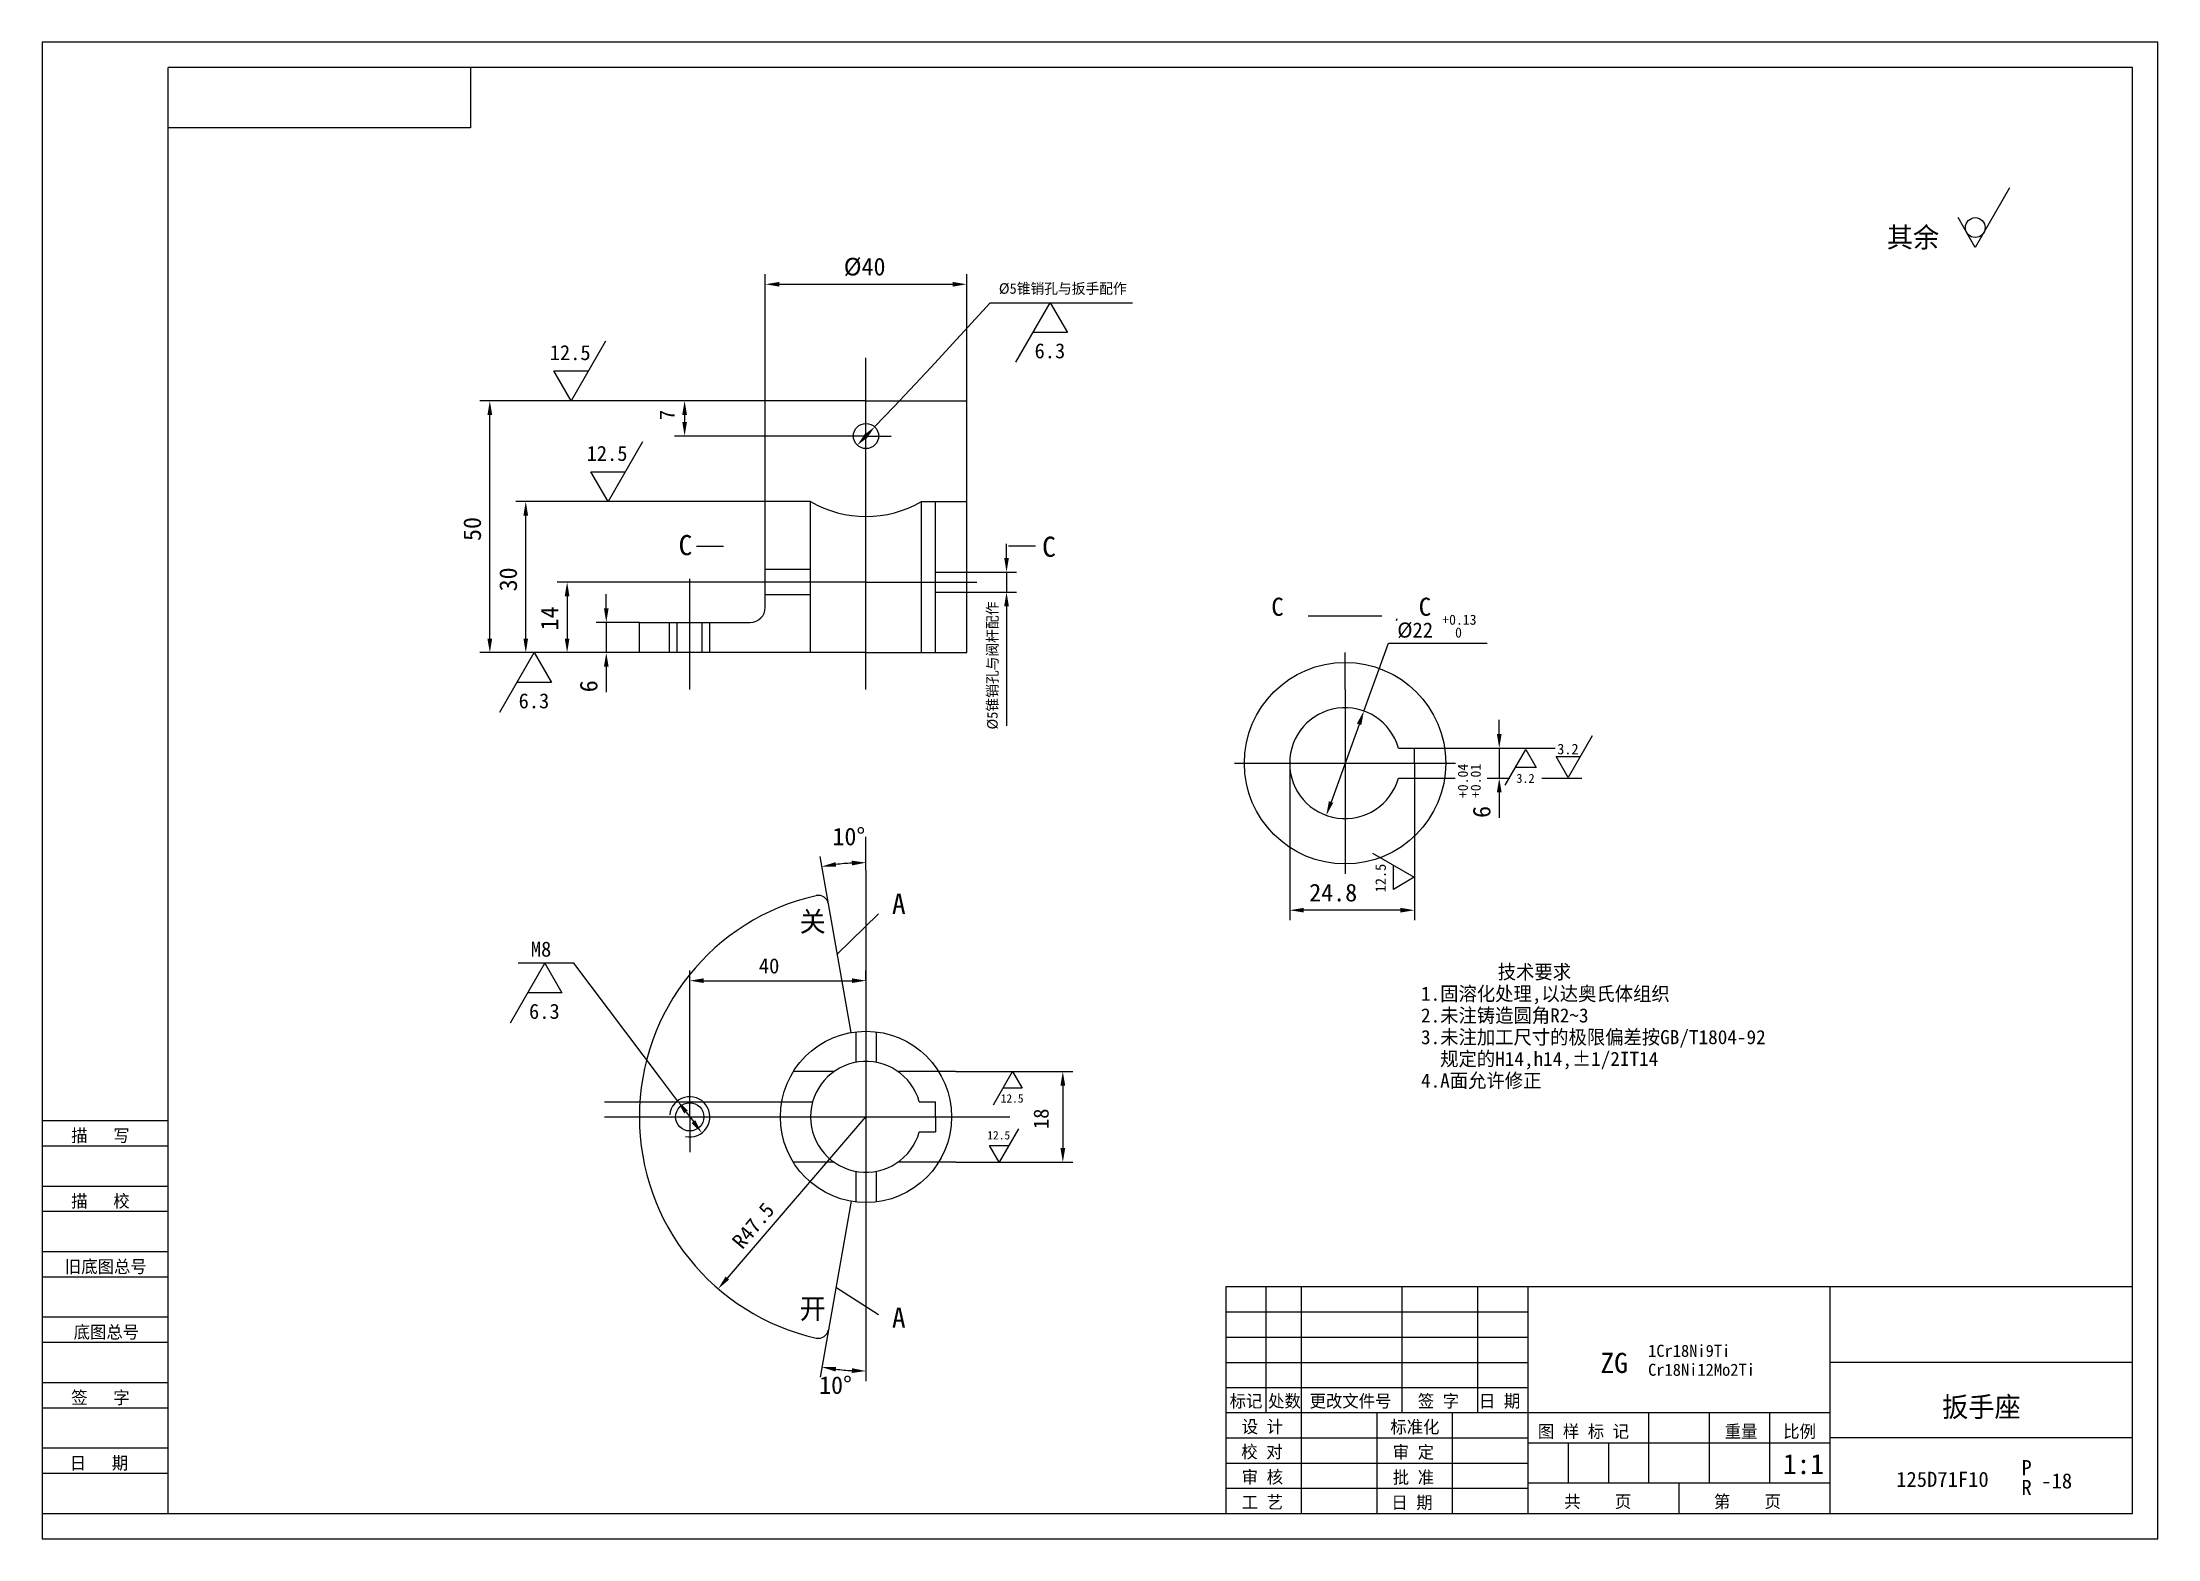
# Model space of a CAD drawing. Header units: metres. Extents: x 0 to 420, y 0 to 297.
import ezdxf

# ---------------------------------------------------------------- set-up
doc = ezdxf.new("R2010")
doc.units = ezdxf.units.M
for name, color, linetype in [('B', 3, 'Continuous'), ('C', 6, 'Continuous'), ('D', 1, 'Continuous'), ('FL', 5, 'Continuous'), ('T', 7, 'Continuous'), ('TL', 4, 'Continuous')]:
    doc.layers.add(name, color=color, linetype=linetype)

# ---------------------------------------------------------------- blocks, each defined once
blk = doc.blocks.new('TUKUN3')
at = {"layer": 'FL'}
for p, q in [((0, 297), (0, 0)), ((420, 297), (0, 297)), ((420, 0), (420, 297)), ((0, 78), (25, 78)), ((0, 70), (25, 70)), ((0, 65), (25, 65)), ((0, 57), (25, 57)), ((0, 52), (25, 52)), ((243, 25), (243, 50)), ((250, 5), (250, 50)), ((270, 25), (270, 50)), ((285, 25), (285, 50)), ((0, 44), (25, 44)), ((235, 45), (295, 45)), ((0, 39), (25, 39)), ((235, 40), (295, 40)), ((235, 35), (295, 35)), ((0, 31), (25, 31)), ((235, 30), (295, 30)), ((0, 26), (25, 26)), ((280, 5), (280, 25)), ((0, 18), (25, 18)), ((235, 20), (295, 20)), ((0, 13), (25, 13)), ((235, 15), (295, 15)), ((235, 10), (295, 10)), ((0, 0), (420, 0))]:
    blk.add_line(p, q, dxfattribs=at)
at = {"layer": 'TL'}
for p, q in [((25, 5), (25, 292)), ((415, 292), (25, 292)), ((85, 292), (85, 280)), ((415, 5), (415, 292)), ((85, 280), (25, 280)), ((0, 83), (25, 83)), ((235, 50), (235, 5)), ((415, 50), (235, 50)), ((295, 5), (295, 50)), ((355, 5), (355, 50)), ((415, 35), (355, 35)), ((355, 25), (235, 25)), ((265, 5), (265, 25)), ((319, 11), (319, 25)), ((331, 11), (331, 25)), ((343, 11), (343, 25)), ((295, 19), (355, 19)), ((303, 11), (303, 19)), ((311, 11), (311, 19)), ((415, 20), (355, 20)), ((355, 11), (295, 11)), ((325, 5), (325, 11)), ((0, 5), (415, 5))]:
    blk.add_line(p, q, dxfattribs=at)
at = {"layer": 'T'}
for s, p in [('描   写', (5.74, 78.76)), ('描   校', (5.74, 65.76)), ('旧底图总号', (4.49, 52.76)), ('底图总号', (6.22, 39.76)), ('签   字', (5.74, 26.76)), ('标记', (235.75, 26.07)), ('处数', (243.38, 26.07)), ('更改文件号', (251.61, 26.07)), ('签 字', (273.1, 26.07)), ('日 期', (285.23, 26.07)), ('设 计', (238.14, 20.99)), ('标准化', (267.65, 20.93)), ('图 样 标 记', (296.95, 20.04)), ('重量', (334.03, 20.04)), ('比例', (345.64, 20.04)), ('校 对', (238.05, 15.99)), ('审 定', (268.13, 15.93)), ('日   期', (5.45, 13.76)), ('审 核', (238.14, 10.99)), ('批 准', (268.13, 10.93)), ('工 艺', (238.14, 5.99)), ('日 期', (267.84, 5.93)), ('共    页', (302.18, 6.13)), ('第    页', (331.9, 6.13))]:
    blk.add_text(s, height=2.5, dxfattribs=at).set_placement(p)

msp = doc.modelspace()

# ---------------------------------------------------------------- linework, layer by layer
at = {"layer": 'B'}
for p, q in [((161.54, 100.61), (161.54, 94.54)), ((165.54, 100.61), (165.54, 94.54)), ((161.54, 72.91), (161.54, 66.84)), ((165.54, 72.91), (165.54, 66.84))]:
    msp.add_line(p, q, dxfattribs=at)
at = {"layer": 'C'}
for p, q in [((163.54, 168.54), (163.54, 234.35)), ((163.54, 218.86), (143.54, 218.86)), ((163.54, 218.86), (168.55, 218.86)), ((128.54, 168.54), (128.54, 190.48)), ((163.54, 189.86), (141.51, 189.86)), ((163.54, 189.86), (185.57, 189.86)), ((258.66, 168.54), (258.66, 175.86)), ((258.66, 168.54), (258.66, 131.98)), ((236.71, 153.92), (280.61, 153.92)), ((163.54, 136.18), (163.54, 139.3)), ((163.54, 132.67), (163.54, 35.85)), ((128.54, 83.72), (128.54, 90.72)), ((111.59, 86.72), (152.95, 86.72)), ((111.59, 83.72), (192.07, 83.72)), ((128.54, 83.72), (128.54, 76.72))]:
    msp.add_line(p, q, dxfattribs=at)
at = {"layer": 'D'}
for p, q in [((390.61, 268.12), (383.78, 256.29)), ((383.78, 256.29), (380.37, 262.21)), ((143.54, 225.86), (143.54, 250.98)), ((146.34, 248.98), (180.74, 248.98)), ((183.54, 225.86), (183.54, 250.98)), ((176.38, 232.44), (188.16, 245.32)), ((188.16, 245.32), (211.13, 245.32)), ((193.29, 233.49), (200.12, 245.32)), ((200.12, 245.32), (203.54, 239.41)), ((211.13, 245.32), (216.44, 245.32)), ((203.54, 239.41), (196.71, 239.41)), ((111.83, 237.69), (105, 225.86)), ((105, 225.86), (101.58, 231.77)), ((101.58, 231.77), (108.42, 231.77)), ((169.1, 224.74), (176.38, 232.44)), ((125.53, 225.86), (86.85, 225.86)), ((88.85, 178.66), (88.85, 223.06)), ((143.54, 225.86), (125.53, 225.86)), ((127.53, 223.06), (127.53, 221.66)), ((165.25, 220.67), (169.1, 224.74)), ((143.54, 218.86), (125.53, 218.86)), ((163.33, 218.64), (163.74, 219.07)), ((119.15, 217.69), (112.32, 205.86)), ((108.9, 211.77), (115.73, 211.77)), ((112.32, 205.86), (108.9, 211.77)), ((143.54, 205.86), (93.99, 205.86)), ((95.99, 178.66), (95.99, 203.06)), ((191.44, 194.66), (191.44, 197.46)), ((141.51, 189.86), (102.2, 189.86)), ((183.54, 191.86), (193.44, 191.86)), ((191.44, 191.86), (191.44, 187.86)), ((104.2, 187.06), (104.2, 178.66)), ((111.97, 184.66), (111.97, 187.46)), ((182.55, 187.86), (193.44, 187.86)), ((191.44, 185.06), (191.44, 182.26)), ((118.54, 181.86), (109.97, 181.86)), ((111.97, 181.86), (111.97, 175.86)), ((124.54, 175.86), (124.54, 181.86)), ((132.54, 175.86), (132.54, 181.86)), ((191.44, 182.26), (191.44, 161.32)), ((191.44, 182.26), (191.44, 182.17)), ((251.34, 183.17), (265.98, 183.17)), ((268.88, 182.26), (269.02, 182.63)), ((264.29, 169.54), (267.26, 177.75)), ((267.26, 177.75), (274.12, 177.75)), ((274.12, 177.75), (283.04, 177.75)), ((283.04, 177.75), (286.87, 177.75)), ((93.99, 175.86), (86.85, 175.86)), ((90.85, 164.03), (97.68, 175.86)), ((102.2, 175.86), (93.99, 175.86)), ((97.68, 175.86), (101.1, 169.94)), ((118.54, 175.86), (102.2, 175.86)), ((111.97, 175.86), (109.97, 175.86)), ((111.97, 173.06), (111.97, 170.26)), ((101.1, 169.94), (94.27, 169.94)), ((111.97, 170.26), (111.97, 168)), ((262.39, 164.27), (264.29, 169.54)), ((261.44, 161.63), (255.88, 146.21)), ((289.27, 159.72), (289.27, 162.52)), ((272.46, 156.92), (291.27, 156.92)), ((289.27, 156.92), (289.27, 150.92)), ((290.43, 149.54), (294.53, 156.64)), ((291.27, 156.92), (300.39, 156.92)), ((294.53, 156.64), (296.58, 153.09)), ((307.74, 159.36), (302.96, 151.08)), ((247.66, 153.92), (247.66, 122.74)), ((296.58, 153.09), (292.48, 153.09)), ((302.96, 151.08), (300.57, 155.22)), ((300.57, 155.22), (305.35, 155.22)), ((272.46, 150.92), (272.46, 122.74)), ((272.46, 150.92), (280.5, 150.92)), ((286.87, 150.92), (291.27, 150.92)), ((289.27, 148.12), (289.27, 145.32)), ((291.27, 150.92), (291.35, 150.92)), ((297.71, 150.92), (305.66, 150.92)), ((289.27, 145.32), (289.27, 143.06)), ((156.08, 126.02), (154.43, 135.38)), ((163.54, 132.67), (163.54, 136.18)), ((264.12, 136.05), (272.4, 131.27)), ((268.26, 128.88), (268.26, 133.66)), ((272.4, 131.27), (268.26, 128.88)), ((157.84, 116.01), (166.03, 124)), ((269.66, 124.74), (250.46, 124.74)), ((92.93, 102.39), (99.76, 114.22)), ((105.55, 114.22), (94.45, 114.22)), ((99.76, 114.22), (103.17, 108.31)), ((122.76, 91.39), (105.55, 114.22)), ((128.54, 90.72), (128.54, 112.75)), ((131.34, 110.75), (160.74, 110.75)), ((163.54, 110.75), (163.54, 112.75)), ((103.17, 108.31), (96.34, 108.31)), ((181.4, 92.72), (177.96, 92.72)), ((181.4, 92.72), (204.62, 92.72)), ((188.83, 86.1), (192.66, 92.72)), ((192.66, 92.72), (194.57, 89.41)), ((126.13, 86.92), (122.76, 91.39)), ((194.57, 89.41), (190.74, 89.41)), ((202.62, 89.92), (202.62, 77.52)), ((127.81, 84.68), (129.26, 82.77)), ((136.02, 51.73), (163.54, 83.72)), ((193.83, 81.35), (190, 74.72)), ((188.09, 78.04), (191.92, 78.04)), ((190, 74.72), (188.09, 78.04)), ((181.4, 74.72), (177.96, 74.72)), ((181.4, 74.72), (204.62, 74.72)), ((157.57, 49.91), (166.03, 44.52)), ((156.08, 41.42), (154.43, 32.08)), ((163.54, 35.85), (163.54, 31.28))]:
    msp.add_line(p, q, dxfattribs=at)
msp.add_circle((383.78, 260.23), 1.97, dxfattribs=at)
for radius, start, end in [(50.45, 93.18, 96.82), (50.44, 263.18, 266.82)]:
    msp.add_arc((163.54, 83.72), radius, start, end, dxfattribs=at)
for points in [[(146.34, 249.44), (146.34, 248.51), (143.54, 248.98)], [(180.74, 249.44), (180.74, 248.51), (183.54, 248.98)], [(88.38, 223.06), (89.32, 223.06), (88.85, 225.86)], [(127.06, 223.06), (127.99, 223.06), (127.53, 225.86)], [(127.06, 221.66), (127.99, 221.66), (127.53, 218.86)], [(164.08, 218.75), (163.4, 219.4), (161.82, 217.04)], [(163.67, 218.32), (162.99, 218.96), (165.25, 220.67)], [(95.52, 203.06), (96.45, 203.06), (95.99, 205.86)], [(190.98, 194.66), (191.91, 194.66), (191.44, 191.86)], [(103.73, 187.06), (104.66, 187.06), (104.2, 189.86)], [(190.98, 185.06), (191.91, 185.06), (191.44, 187.86)], [(111.51, 184.66), (112.44, 184.66), (111.97, 181.86)], [(88.38, 178.66), (89.32, 178.66), (88.85, 175.86)], [(95.52, 178.66), (96.45, 178.66), (95.99, 175.86)], [(103.73, 178.66), (104.66, 178.66), (104.2, 175.86)], [(111.51, 173.06), (112.44, 173.06), (111.97, 175.86)], [(261.88, 161.48), (261, 161.79), (262.39, 164.27)], [(288.8, 159.72), (289.74, 159.72), (289.27, 156.92)], [(288.8, 148.12), (289.74, 148.12), (289.27, 150.92)], [(256.31, 146.05), (255.44, 146.37), (254.93, 143.57)], [(160.72, 134.57), (160.75, 133.63), (163.54, 134.18)], [(157.61, 133.36), (157.48, 134.28), (154.78, 133.41)], [(250.46, 125.21), (250.46, 124.28), (247.66, 124.74)], [(269.66, 125.21), (269.66, 124.28), (272.46, 124.74)], [(131.34, 111.22), (131.34, 110.29), (128.54, 110.75)], [(160.74, 111.22), (160.74, 110.29), (163.54, 110.75)], [(202.15, 89.92), (203.09, 89.92), (202.62, 92.72)], [(127.44, 84.4), (128.19, 84.96), (126.13, 86.92)], [(128.89, 82.48), (129.63, 83.05), (130.94, 80.53)], [(202.15, 77.52), (203.09, 77.52), (202.62, 74.72)], [(136.37, 51.43), (135.66, 52.03), (134.19, 49.61)], [(157.48, 33.18), (157.62, 34.1), (154.78, 34.05)], [(160.75, 33.83), (160.72, 32.89), (163.54, 33.28)]]:
    msp.add_solid(points, dxfattribs=at)
at = {"layer": 'FL'}
msp.add_arc((128.54, 83.72), 4, 257.95, 174.3, dxfattribs=at)
at = {"layer": 'TL'}
for p, q in [((163.54, 225.86), (143.54, 225.86)), ((143.54, 205.86), (143.54, 225.86)), ((163.54, 225.86), (183.54, 225.86)), ((183.54, 205.86), (183.54, 225.86)), ((152.54, 205.86), (143.54, 205.86)), ((143.54, 192.36), (143.54, 205.86)), ((152.54, 192.36), (152.54, 205.86)), ((174.54, 175.86), (174.54, 205.86)), ((174.54, 205.86), (183.54, 205.86)), ((177.34, 191.86), (177.34, 205.86)), ((183.54, 191.86), (183.54, 205.86)), ((129.9, 196.99), (135.25, 196.99)), ((197.18, 196.99), (191.82, 196.99)), ((152.54, 192.36), (143.54, 192.36)), ((143.54, 187.36), (143.54, 192.36)), ((152.54, 187.36), (152.54, 192.36)), ((177.34, 187.86), (177.34, 191.86)), ((177.34, 191.86), (183.54, 191.86)), ((183.54, 187.86), (183.54, 191.86)), ((152.54, 187.36), (143.54, 187.36)), ((143.54, 184.86), (143.54, 187.36)), ((152.54, 175.86), (152.54, 187.36)), ((177.34, 175.86), (177.34, 187.86)), ((177.34, 187.86), (183.54, 187.86)), ((183.54, 175.86), (183.54, 187.86)), ((118.54, 181.86), (126.04, 181.86)), ((118.54, 175.86), (118.54, 181.86)), ((126.04, 181.86), (131.04, 181.86)), ((126.04, 175.86), (126.04, 181.86)), ((131.04, 181.86), (140.54, 181.86)), ((131.04, 175.86), (131.04, 181.86)), ((126.04, 175.86), (118.54, 175.86)), ((131.04, 175.86), (126.04, 175.86)), ((163.54, 175.86), (131.04, 175.86)), ((163.54, 175.86), (177.34, 175.86)), ((177.34, 175.86), (183.54, 175.86)), ((269.24, 156.92), (272.46, 156.92)), ((272.46, 153.92), (272.46, 156.92)), ((272.46, 153.92), (272.46, 150.92)), ((269.24, 150.92), (272.46, 150.92)), ((160.58, 100.47), (156.08, 126.02)), ((157.21, 92.72), (149.11, 92.72)), ((177.96, 92.72), (169.86, 92.72)), ((174.12, 86.72), (177.34, 86.72)), ((177.34, 83.72), (177.34, 86.72)), ((174.12, 80.72), (177.34, 80.72)), ((177.34, 83.72), (177.34, 80.72)), ((157.21, 74.72), (149.11, 74.72)), ((177.96, 74.72), (169.86, 74.72)), ((160.58, 66.98), (156.08, 41.42))]:
    msp.add_line(p, q, dxfattribs=at)
msp.add_lwpolyline([(152.54, 205.86, 0.27), (174.54, 205.86, 0.27)], format="xyb", dxfattribs=at)
for centre, radius in [((163.54, 218.86), 2.5), ((258.66, 153.92), 20), ((163.54, 83.72), 17), ((128.54, 83.72), 2.8)]:
    msp.add_circle(centre, radius, dxfattribs=at)
for centre, radius, start, end in [((140.54, 184.86), 3, 270, 360), ((258.66, 153.92), 11, 15.83, 344.17), ((163.54, 83.72), 45, 102.67, 257.33), ((154.11, 125.68), 2, 10, 102.67), ((163.54, 83.72), 11, 15.83, 344.17), ((154.11, 41.77), 2, 257.33, 350)]:
    msp.add_arc(centre, radius, start, end, dxfattribs=at)

# ---------------------------------------------------------------- block references
at = {"layer": 'D'}
msp.add_blockref('TUKUN3', (0, 0), dxfattribs=at)

# ---------------------------------------------------------------- texts
for s, height, p in [('其余', 4, (366.22, 256.29)), ('%%c40', 3.5, (159.12, 250.73)), ('%%c5锥销孔与扳手配作', 2.1, (189.92, 247.09)), ('12.5', 2.98, (100.75, 233.92)), ('6.3', 2.98, (197.01, 234.28)), ('12.5', 2.98, (108.07, 213.92)), ('C', 4, (126.33, 195.21)), ('C', 4, (198.51, 194.88)), ('C', 3.6, (244.02, 183.17)), ('C', 3.6, (273.29, 183.17)), ('%%c22', 3, (269.02, 178.85)), ('+0.13', 2, (277.95, 181.4)), ('0', 2, (280.5, 178.85)), ('6.3', 2.98, (94.57, 164.81)), ('3.2', 2.08, (300.78, 155.69)), ('3.2', 1.78, (292.66, 150.02)), ('10%%D', 3.5, (156.87, 137.62)), ('A', 4, (168.69, 124)), ('24.8', 3.5, (251.54, 126.49)), ('关', 4, (150.36, 120.48)), ('M8', 3, (96.98, 115.52)), ('40', 3, (142.26, 112.2)), ('        技术要求', 2.8, (273.73, 111.09)), ('1.固溶化处理,以达奥氏体组织', 2.8, (273.73, 106.77)), ('6.3', 2.98, (96.64, 103.18)), ('2.未注铸造圆角R2%%1263', 2.8, (273.73, 102.46)), ('3.未注加工尺寸的极限偏差按GB/T1804-92', 2.8, (273.73, 98.15)), ('  规定的H14,h14,%%P1/2IT14', 2.8, (273.73, 93.84)), ('4.A面允许修正', 2.8, (273.73, 89.53)), ('12.5', 1.67, (190.28, 86.54)), ('12.5', 1.67, (187.62, 79.24)), ('开', 4, (150.36, 43.65)), ('A', 4, (168.69, 41.87)), ('1Cr18Ni9Ti', 2.4, (318.82, 36.09)), ('ZG', 4, (309.36, 32.89)), ('Cr18Ni12Mo2Ti', 2.4, (318.82, 32.33)), ('10%%D', 3.5, (154.22, 28.73)), ('扳手座', 4, (377.2, 24.16)), ('1:1', 4, (345.59, 12.82)), ('125D71F10', 3, (368.08, 10.28)), ('P', 3, (392.95, 12.6)), ('-18', 3, (396.89, 9.97)), ('R', 3, (392.95, 8.66))]:
    msp.add_text(s, height=height, dxfattribs=at).set_placement(p)
for s, height, rotation, p in [('7', 3, 90, (125.58, 222.02)), ('50', 3.5, 90, (87.1, 198.02)), ('30', 3.5, 90, (94.24, 188.02)), ('14', 3.5, 90, (102.45, 180.27)), ('%%c5锥销孔与阀杆配作', 2.1, 90, (189.68, 160.61)), ('6', 3.5, 90, (110.22, 168)), ('+0.04', 2, 90, (283.04, 147)), ('+0.01', 2, 90, (285.59, 147)), ('6', 3.5, 90, (287.52, 143.06)), ('12.5', 2.08, 90, (266.75, 128.29)), ('18', 3, 90, (199.8, 81.29)), ('R47.5', 3, 50, (139, 57.27))]:
    msp.add_text(s, height=height, rotation=rotation, dxfattribs=at).set_placement(p)

doc.saveas('drawing.dxf')
